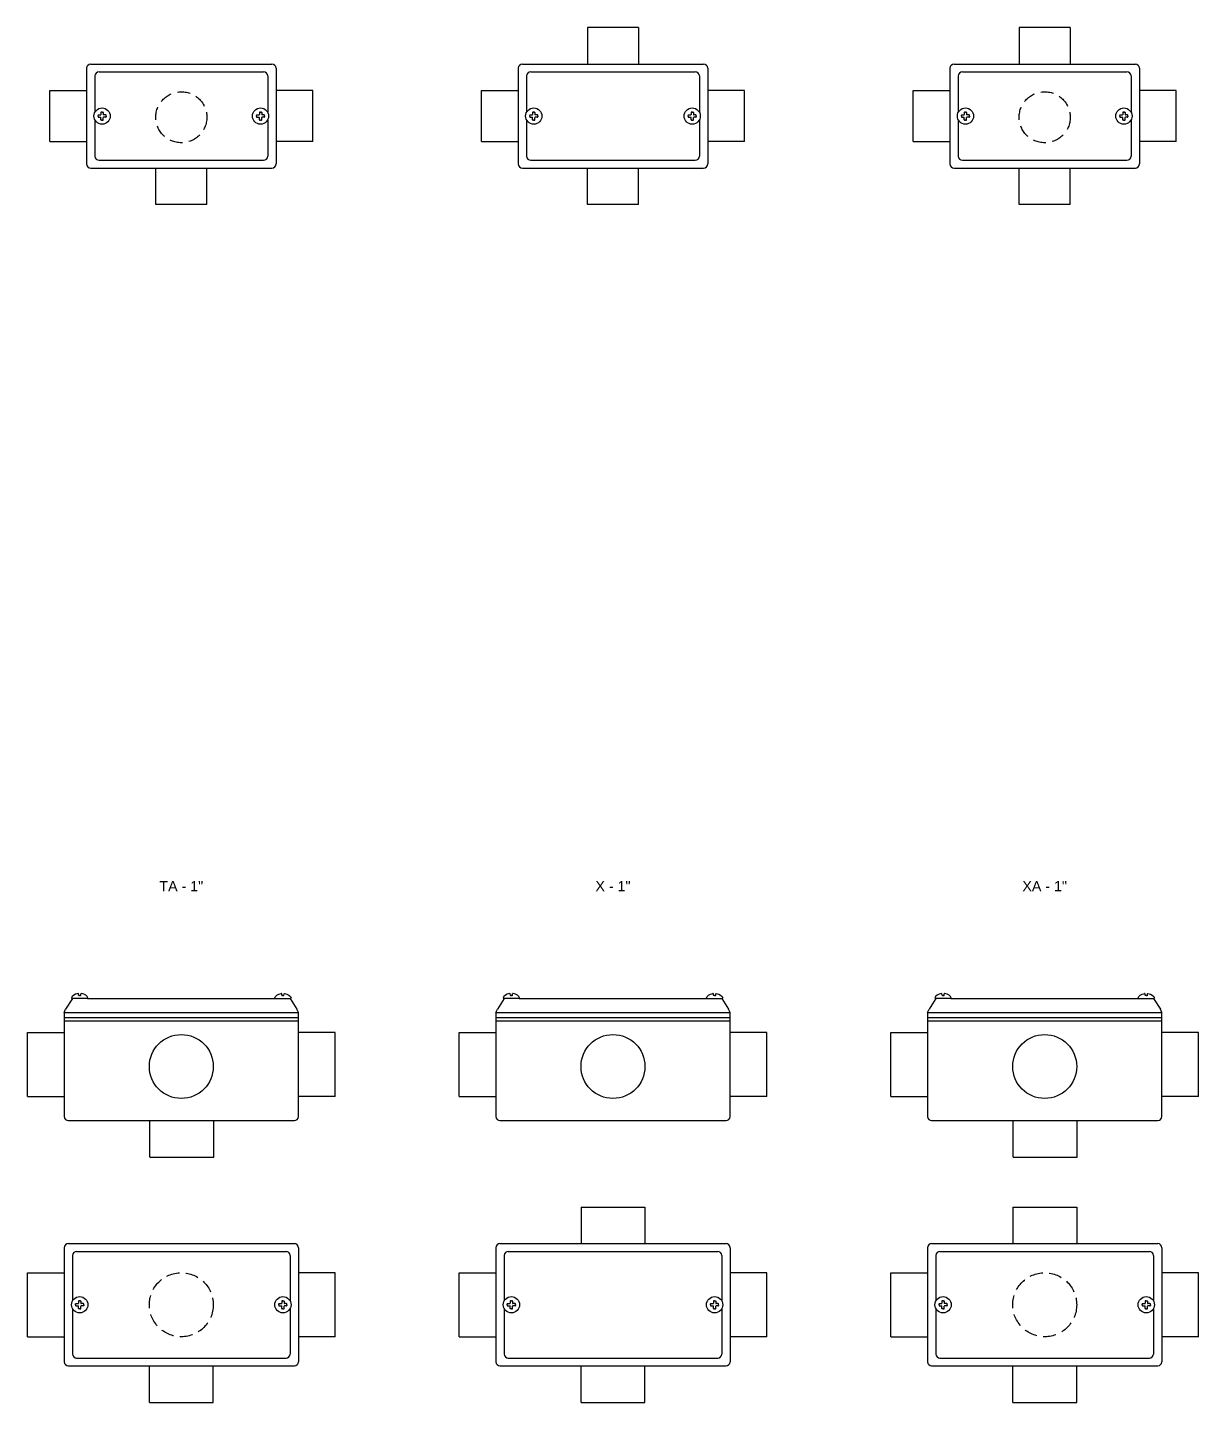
# Model space of a CAD drawing. Header units: millimetres. Extents: x -1637 to 3313, y 823 to 4086.
# Drawn here: x 2066 to 2641, y 2667 to 3342 of the extents above; entities that cross this region are included whole.
import ezdxf
from ezdxf.enums import TextEntityAlignment as Align

# ---------------------------------------------------------------- set-up
doc = ezdxf.new("R2010")
doc.units = ezdxf.units.MM
doc.linetypes.add('HIDDEN', pattern=[9.525, 6.35, -3.175])
doc.layers.add('CONDULETE', color=8, linetype='Continuous')
doc.layers.add('FURO VASADO', color=251, linetype='HIDDEN')
doc.styles.get("Standard").update_dxf_attribs({"font": 'arial.ttf'})

msp = doc.modelspace()

# ---------------------------------------------------------------- linework, layer by layer
at = {"layer": 'CONDULETE'}
for p, q in [((2341.25, 3341.8), (2341.25, 3323.8)), ((2366.3, 3341.8), (2341.25, 3341.8)), ((2366.3, 3341.8), (2366.3, 3323.8)), ((2553.15, 3341.8), (2553.15, 3323.8)), ((2578.2, 3341.8), (2553.15, 3341.8)), ((2578.2, 3341.8), (2578.2, 3323.8)), ((2097.37, 3323.8), (2186.37, 3323.8)), ((2309.27, 3323.8), (2398.27, 3323.8)), ((2521.18, 3323.8), (2610.18, 3323.8)), ((2095.37, 3321.8), (2095.37, 3274.8)), ((2099.46, 3318.01), (2099.46, 3300.17)), ((2101.46, 3320.01), (2182.27, 3320.01)), ((2184.27, 3318.01), (2184.27, 3300.17)), ((2188.37, 3321.8), (2188.37, 3274.8)), ((2307.27, 3321.8), (2307.27, 3274.8)), ((2311.37, 3318.01), (2311.37, 3300.17)), ((2313.37, 3320.01), (2394.18, 3320.01)), ((2396.18, 3318.01), (2396.18, 3300.17)), ((2400.27, 3321.8), (2400.27, 3274.8)), ((2519.18, 3321.8), (2519.18, 3274.8)), ((2523.27, 3318.01), (2523.27, 3300.17)), ((2525.27, 3320.01), (2606.08, 3320.01)), ((2608.08, 3318.01), (2608.08, 3300.17)), ((2612.18, 3321.8), (2612.18, 3274.8)), ((2077.37, 3310.83), (2095.37, 3310.83)), ((2077.37, 3285.78), (2077.37, 3310.83)), ((2206.37, 3310.83), (2188.37, 3310.83)), ((2206.37, 3285.78), (2206.37, 3310.83)), ((2289.27, 3310.83), (2307.27, 3310.83)), ((2289.27, 3285.78), (2289.27, 3310.83)), ((2418.27, 3310.83), (2400.27, 3310.83)), ((2418.27, 3285.78), (2418.27, 3310.83)), ((2501.18, 3310.83), (2519.18, 3310.83)), ((2501.18, 3285.78), (2501.18, 3310.83)), ((2630.18, 3310.83), (2612.18, 3310.83)), ((2630.18, 3285.78), (2630.18, 3310.83)), ((2099.46, 3296.44), (2099.46, 3278.6)), ((2101, 3298.3), (2101, 3298.67)), ((2101, 3298.3), (2101, 3297.93)), ((2101.2, 3298.87), (2102.26, 3298.87)), ((2101.2, 3297.73), (2102.26, 3297.73)), ((2102.42, 3300.1), (2102.42, 3299.03)), ((2102.42, 3296.51), (2102.42, 3297.57)), ((2102.99, 3300.3), (2102.62, 3300.3)), ((2102.99, 3296.31), (2102.62, 3296.31)), ((2102.99, 3300.3), (2103.36, 3300.3)), ((2102.99, 3296.31), (2103.36, 3296.31)), ((2103.56, 3300.1), (2103.56, 3299.03)), ((2103.56, 3296.51), (2103.56, 3297.57)), ((2104.78, 3298.87), (2103.72, 3298.87)), ((2104.78, 3297.73), (2103.72, 3297.73)), ((2104.98, 3298.3), (2104.98, 3298.67)), ((2104.98, 3298.3), (2104.98, 3297.93)), ((2178.75, 3298.3), (2178.75, 3298.67)), ((2178.75, 3298.3), (2178.75, 3297.93)), ((2178.95, 3298.87), (2180.02, 3298.87)), ((2178.95, 3297.73), (2180.02, 3297.73)), ((2180.17, 3300.1), (2180.17, 3299.03)), ((2180.17, 3296.51), (2180.17, 3297.57)), ((2180.74, 3300.3), (2180.37, 3300.3)), ((2180.74, 3296.31), (2180.37, 3296.31)), ((2180.74, 3300.3), (2181.11, 3300.3)), ((2180.74, 3296.31), (2181.11, 3296.31)), ((2181.31, 3300.1), (2181.31, 3299.03)), ((2181.31, 3296.51), (2181.31, 3297.57)), ((2182.54, 3298.87), (2181.47, 3298.87)), ((2182.54, 3297.73), (2181.47, 3297.73)), ((2182.74, 3298.3), (2182.74, 3298.67)), ((2182.74, 3298.3), (2182.74, 3297.93)), ((2184.27, 3296.44), (2184.27, 3278.6)), ((2311.37, 3296.44), (2311.37, 3278.6)), ((2312.9, 3298.3), (2312.9, 3298.67)), ((2312.9, 3298.3), (2312.9, 3297.93)), ((2313.1, 3298.87), (2314.16, 3298.87)), ((2313.1, 3297.73), (2314.16, 3297.73)), ((2314.32, 3300.1), (2314.32, 3299.03)), ((2314.32, 3296.51), (2314.32, 3297.57)), ((2314.89, 3300.3), (2314.52, 3300.3)), ((2314.89, 3296.31), (2314.52, 3296.31)), ((2314.89, 3300.3), (2315.26, 3300.3)), ((2314.89, 3296.31), (2315.26, 3296.31)), ((2315.46, 3300.1), (2315.46, 3299.03)), ((2315.46, 3296.51), (2315.46, 3297.57)), ((2316.69, 3298.87), (2315.62, 3298.87)), ((2316.69, 3297.73), (2315.62, 3297.73)), ((2316.89, 3298.3), (2316.89, 3298.67)), ((2316.89, 3298.3), (2316.89, 3297.93)), ((2390.65, 3298.3), (2390.65, 3298.67)), ((2390.65, 3298.3), (2390.65, 3297.93)), ((2390.85, 3298.87), (2391.92, 3298.87)), ((2390.85, 3297.73), (2391.92, 3297.73)), ((2392.08, 3300.1), (2392.08, 3299.03)), ((2392.08, 3296.51), (2392.08, 3297.57)), ((2392.65, 3300.3), (2392.28, 3300.3)), ((2392.65, 3296.31), (2392.28, 3296.31)), ((2392.65, 3300.3), (2393.02, 3300.3)), ((2392.65, 3296.31), (2393.02, 3296.31)), ((2393.22, 3300.1), (2393.22, 3299.03)), ((2393.22, 3296.51), (2393.22, 3297.57)), ((2394.44, 3298.87), (2393.38, 3298.87)), ((2394.44, 3297.73), (2393.38, 3297.73)), ((2394.64, 3298.3), (2394.64, 3298.67)), ((2394.64, 3298.3), (2394.64, 3297.93)), ((2396.18, 3296.44), (2396.18, 3278.6)), ((2523.27, 3296.44), (2523.27, 3278.6)), ((2524.8, 3298.3), (2524.8, 3298.67)), ((2524.8, 3298.3), (2524.8, 3297.93)), ((2525, 3298.87), (2526.07, 3298.87)), ((2525, 3297.73), (2526.07, 3297.73)), ((2526.23, 3300.1), (2526.23, 3299.03)), ((2526.23, 3296.51), (2526.23, 3297.57)), ((2526.8, 3300.3), (2526.43, 3300.3)), ((2526.8, 3296.31), (2526.43, 3296.31)), ((2526.8, 3300.3), (2527.17, 3300.3)), ((2526.8, 3296.31), (2527.17, 3296.31)), ((2527.37, 3300.1), (2527.37, 3299.03)), ((2527.37, 3296.51), (2527.37, 3297.57)), ((2528.59, 3298.87), (2527.53, 3298.87)), ((2528.59, 3297.73), (2527.53, 3297.73)), ((2528.79, 3298.3), (2528.79, 3298.67)), ((2528.79, 3298.3), (2528.79, 3297.93)), ((2602.56, 3298.3), (2602.56, 3298.67)), ((2602.56, 3298.3), (2602.56, 3297.93)), ((2602.76, 3298.87), (2603.82, 3298.87)), ((2602.76, 3297.73), (2603.82, 3297.73)), ((2603.98, 3300.1), (2603.98, 3299.03)), ((2603.98, 3296.51), (2603.98, 3297.57)), ((2604.55, 3300.3), (2604.18, 3300.3)), ((2604.55, 3296.31), (2604.18, 3296.31)), ((2604.55, 3300.3), (2604.92, 3300.3)), ((2604.55, 3296.31), (2604.92, 3296.31)), ((2605.12, 3300.1), (2605.12, 3299.03)), ((2605.12, 3296.51), (2605.12, 3297.57)), ((2606.35, 3298.87), (2605.28, 3298.87)), ((2606.35, 3297.73), (2605.28, 3297.73)), ((2606.55, 3298.3), (2606.55, 3298.67)), ((2606.55, 3298.3), (2606.55, 3297.93)), ((2608.08, 3296.44), (2608.08, 3278.6)), ((2077.37, 3285.78), (2095.37, 3285.78)), ((2206.37, 3285.78), (2188.37, 3285.78)), ((2289.27, 3285.78), (2307.27, 3285.78)), ((2418.27, 3285.78), (2400.27, 3285.78)), ((2501.18, 3285.78), (2519.18, 3285.78)), ((2630.18, 3285.78), (2612.18, 3285.78)), ((2101.46, 3276.6), (2182.27, 3276.6)), ((2313.37, 3276.6), (2394.18, 3276.6)), ((2525.27, 3276.6), (2606.08, 3276.6)), ((2097.37, 3272.8), (2186.37, 3272.8)), ((2129.34, 3254.8), (2129.34, 3272.8)), ((2154.39, 3254.8), (2154.39, 3272.8)), ((2309.27, 3272.8), (2398.27, 3272.8)), ((2341.25, 3254.8), (2341.25, 3272.8)), ((2366.3, 3254.8), (2366.3, 3272.8)), ((2521.18, 3272.8), (2610.18, 3272.8)), ((2553.15, 3254.8), (2553.15, 3272.8)), ((2578.2, 3254.8), (2578.2, 3272.8)), ((2154.39, 3254.8), (2129.34, 3254.8)), ((2366.3, 3254.8), (2341.25, 3254.8)), ((2578.2, 3254.8), (2553.15, 3254.8)), ((2088.46, 2864.99), (2085.09, 2859.78)), ((2095.76, 2864.99), (2088.22, 2864.99)), ((2091.47, 2866.62), (2091.42, 2867.18)), ((2091.99, 2866.44), (2091.67, 2866.44)), ((2091.99, 2866.44), (2092.31, 2866.44)), ((2092.51, 2866.62), (2092.56, 2867.18)), ((2095.76, 2864.99), (2187.97, 2864.99)), ((2187.97, 2864.99), (2195.52, 2864.99)), ((2191.23, 2866.62), (2191.18, 2867.18)), ((2191.74, 2866.44), (2191.42, 2866.44)), ((2191.74, 2866.44), (2192.06, 2866.44)), ((2192.26, 2866.62), (2192.31, 2867.18)), ((2195.27, 2864.99), (2198.64, 2859.78)), ((2300.37, 2864.99), (2297, 2859.78)), ((2307.67, 2864.99), (2300.12, 2864.99)), ((2303.38, 2866.62), (2303.32, 2867.18)), ((2303.89, 2866.44), (2303.57, 2866.44)), ((2303.89, 2866.44), (2304.21, 2866.44)), ((2304.41, 2866.62), (2304.46, 2867.18)), ((2307.67, 2864.99), (2399.88, 2864.99)), ((2399.88, 2864.99), (2407.42, 2864.99)), ((2403.13, 2866.62), (2403.08, 2867.18)), ((2403.65, 2866.44), (2403.33, 2866.44)), ((2403.65, 2866.44), (2403.97, 2866.44)), ((2404.17, 2866.62), (2404.22, 2867.18)), ((2407.18, 2864.99), (2410.55, 2859.78)), ((2512.27, 2864.99), (2508.9, 2859.78)), ((2519.57, 2864.99), (2512.03, 2864.99)), ((2515.28, 2866.62), (2515.23, 2867.18)), ((2515.8, 2866.44), (2515.48, 2866.44)), ((2515.8, 2866.44), (2516.12, 2866.44)), ((2516.32, 2866.62), (2516.37, 2867.18)), ((2519.57, 2864.99), (2611.78, 2864.99)), ((2611.78, 2864.99), (2619.33, 2864.99)), ((2615.03, 2866.62), (2614.98, 2867.18)), ((2615.55, 2866.44), (2615.23, 2866.44)), ((2615.55, 2866.44), (2615.87, 2866.44)), ((2616.07, 2866.62), (2616.12, 2867.18)), ((2619.08, 2864.99), (2622.45, 2859.78)), ((2084.37, 2858.12), (2085.09, 2859.78)), ((2084.37, 2858.12), (2084.37, 2806.99)), ((2084.37, 2858.12), (2199.37, 2858.12)), ((2199.37, 2858.12), (2198.64, 2859.78)), ((2199.37, 2806.99), (2199.37, 2858.12)), ((2296.27, 2858.12), (2297, 2859.78)), ((2296.27, 2858.12), (2296.27, 2806.99)), ((2296.27, 2858.12), (2411.27, 2858.12)), ((2411.27, 2858.12), (2410.55, 2859.78)), ((2411.27, 2806.99), (2411.27, 2858.12)), ((2508.18, 2858.12), (2508.9, 2859.78)), ((2508.18, 2858.12), (2508.18, 2806.99)), ((2508.18, 2858.12), (2623.18, 2858.12)), ((2623.18, 2858.12), (2622.45, 2859.78)), ((2623.18, 2806.99), (2623.18, 2858.12)), ((2084.37, 2855.65), (2199.37, 2855.65)), ((2084.37, 2853.99), (2199.37, 2853.99)), ((2296.27, 2855.65), (2411.27, 2855.65)), ((2296.27, 2853.99), (2411.27, 2853.99)), ((2508.18, 2855.65), (2623.18, 2855.65)), ((2508.18, 2853.99), (2623.18, 2853.99)), ((2066.37, 2848.26), (2084.37, 2848.26)), ((2066.37, 2816.86), (2066.37, 2848.26)), ((2217.37, 2848.26), (2199.37, 2848.26)), ((2217.37, 2816.86), (2217.37, 2848.26)), ((2278.27, 2848.26), (2296.27, 2848.26)), ((2278.27, 2816.86), (2278.27, 2848.26)), ((2429.27, 2848.26), (2411.27, 2848.26)), ((2429.27, 2816.86), (2429.27, 2848.26)), ((2490.18, 2848.26), (2508.18, 2848.26)), ((2490.18, 2816.86), (2490.18, 2848.26)), ((2641.18, 2848.26), (2623.18, 2848.26)), ((2641.18, 2816.86), (2641.18, 2848.26)), ((2066.37, 2816.86), (2084.37, 2816.86)), ((2217.37, 2816.86), (2199.37, 2816.86)), ((2278.27, 2816.86), (2296.27, 2816.86)), ((2429.27, 2816.86), (2411.27, 2816.86)), ((2490.18, 2816.86), (2508.18, 2816.86)), ((2641.18, 2816.86), (2623.18, 2816.86)), ((2086.37, 2804.99), (2197.37, 2804.99)), ((2126.46, 2786.99), (2126.46, 2804.99)), ((2157.86, 2786.99), (2157.86, 2804.99)), ((2298.27, 2804.99), (2409.27, 2804.99)), ((2510.18, 2804.99), (2621.18, 2804.99)), ((2550.27, 2786.99), (2550.27, 2804.99)), ((2581.67, 2786.99), (2581.67, 2804.99)), ((2126.46, 2786.99), (2157.86, 2786.99)), ((2550.27, 2786.99), (2581.67, 2786.99)), ((2338.07, 2762.56), (2338.07, 2744.56)), ((2338.07, 2762.56), (2369.47, 2762.56)), ((2369.47, 2762.56), (2369.47, 2744.56)), ((2549.98, 2762.56), (2549.98, 2744.56)), ((2549.98, 2762.56), (2581.38, 2762.56)), ((2581.38, 2762.56), (2581.38, 2744.56)), ((2084.37, 2742.56), (2084.37, 2686.56)), ((2086.37, 2744.56), (2197.37, 2744.56)), ((2199.37, 2742.56), (2199.37, 2686.56)), ((2296.27, 2742.56), (2296.27, 2686.56)), ((2298.27, 2744.56), (2409.27, 2744.56)), ((2411.27, 2742.56), (2411.27, 2686.56)), ((2508.18, 2742.56), (2508.18, 2686.56)), ((2510.18, 2744.56), (2621.18, 2744.56)), ((2623.18, 2742.56), (2623.18, 2686.56)), ((2088.46, 2738.76), (2088.46, 2716.42)), ((2090.46, 2740.76), (2193.27, 2740.76)), ((2195.27, 2738.76), (2195.27, 2716.42)), ((2300.37, 2738.76), (2300.37, 2716.42)), ((2302.37, 2740.76), (2405.18, 2740.76)), ((2407.18, 2738.76), (2407.18, 2716.42)), ((2512.27, 2738.76), (2512.27, 2716.42)), ((2514.27, 2740.76), (2617.08, 2740.76)), ((2619.08, 2738.76), (2619.08, 2716.42)), ((2066.37, 2730.26), (2084.37, 2730.26)), ((2066.37, 2698.86), (2066.37, 2730.26)), ((2217.37, 2730.26), (2199.37, 2730.26)), ((2217.37, 2698.86), (2217.37, 2730.26)), ((2278.27, 2730.26), (2296.27, 2730.26)), ((2278.27, 2698.86), (2278.27, 2730.26)), ((2429.27, 2730.26), (2411.27, 2730.26)), ((2429.27, 2698.86), (2429.27, 2730.26)), ((2490.18, 2730.26), (2508.18, 2730.26)), ((2490.18, 2698.86), (2490.18, 2730.26)), ((2641.18, 2730.26), (2623.18, 2730.26)), ((2641.18, 2698.86), (2641.18, 2730.26)), ((2090, 2714.56), (2090, 2714.93)), ((2090, 2714.56), (2090, 2714.19)), ((2090.2, 2715.13), (2091.26, 2715.13)), ((2091.42, 2716.35), (2091.42, 2715.29)), ((2091.99, 2716.55), (2091.62, 2716.55)), ((2091.99, 2716.55), (2092.36, 2716.55)), ((2092.56, 2716.35), (2092.56, 2715.29)), ((2093.78, 2715.13), (2092.72, 2715.13)), ((2093.98, 2714.56), (2093.98, 2714.93)), ((2093.98, 2714.56), (2093.98, 2714.19)), ((2189.75, 2714.56), (2189.75, 2714.93)), ((2189.75, 2714.56), (2189.75, 2714.19)), ((2189.95, 2715.13), (2191.02, 2715.13)), ((2191.17, 2716.35), (2191.17, 2715.29)), ((2191.74, 2716.55), (2191.37, 2716.55)), ((2191.74, 2716.55), (2192.11, 2716.55)), ((2192.31, 2716.35), (2192.31, 2715.29)), ((2193.54, 2715.13), (2192.47, 2715.13)), ((2193.74, 2714.56), (2193.74, 2714.93)), ((2193.74, 2714.56), (2193.74, 2714.19)), ((2301.9, 2714.56), (2301.9, 2714.93)), ((2301.9, 2714.56), (2301.9, 2714.19)), ((2302.1, 2715.13), (2303.16, 2715.13)), ((2303.32, 2716.35), (2303.32, 2715.29)), ((2303.89, 2716.55), (2303.52, 2716.55)), ((2303.89, 2716.55), (2304.26, 2716.55)), ((2304.46, 2716.35), (2304.46, 2715.29)), ((2305.69, 2715.13), (2304.62, 2715.13)), ((2305.89, 2714.56), (2305.89, 2714.93)), ((2305.89, 2714.56), (2305.89, 2714.19)), ((2401.65, 2714.56), (2401.65, 2714.93)), ((2401.65, 2714.56), (2401.65, 2714.19)), ((2401.85, 2715.13), (2402.92, 2715.13)), ((2403.08, 2716.35), (2403.08, 2715.29)), ((2403.65, 2716.55), (2403.28, 2716.55)), ((2403.65, 2716.55), (2404.02, 2716.55)), ((2404.22, 2716.35), (2404.22, 2715.29)), ((2405.44, 2715.13), (2404.38, 2715.13)), ((2405.64, 2714.56), (2405.64, 2714.93)), ((2405.64, 2714.56), (2405.64, 2714.19)), ((2513.8, 2714.56), (2513.8, 2714.93)), ((2513.8, 2714.56), (2513.8, 2714.19)), ((2514, 2715.13), (2515.07, 2715.13)), ((2515.23, 2716.35), (2515.23, 2715.29)), ((2515.8, 2716.55), (2515.43, 2716.55)), ((2515.8, 2716.55), (2516.17, 2716.55)), ((2516.37, 2716.35), (2516.37, 2715.29)), ((2517.59, 2715.13), (2516.53, 2715.13)), ((2517.79, 2714.56), (2517.79, 2714.93)), ((2517.79, 2714.56), (2517.79, 2714.19)), ((2613.56, 2714.56), (2613.56, 2714.93)), ((2613.56, 2714.56), (2613.56, 2714.19)), ((2613.76, 2715.13), (2614.82, 2715.13)), ((2614.98, 2716.35), (2614.98, 2715.29)), ((2615.55, 2716.55), (2615.18, 2716.55)), ((2615.55, 2716.55), (2615.92, 2716.55)), ((2616.12, 2716.35), (2616.12, 2715.29)), ((2617.35, 2715.13), (2616.28, 2715.13)), ((2617.55, 2714.56), (2617.55, 2714.93)), ((2617.55, 2714.56), (2617.55, 2714.19)), ((2088.46, 2712.69), (2088.46, 2690.35)), ((2088.46, 2708.19), (2088.46, 2690.35)), ((2090.2, 2713.99), (2091.26, 2713.99)), ((2091.42, 2712.76), (2091.42, 2713.83)), ((2091.99, 2712.56), (2091.62, 2712.56)), ((2091.99, 2712.56), (2092.36, 2712.56)), ((2092.56, 2712.76), (2092.56, 2713.83)), ((2093.78, 2713.99), (2092.72, 2713.99)), ((2189.95, 2713.99), (2191.02, 2713.99)), ((2191.17, 2712.76), (2191.17, 2713.83)), ((2191.74, 2712.56), (2191.37, 2712.56)), ((2191.74, 2712.56), (2192.11, 2712.56)), ((2192.31, 2712.76), (2192.31, 2713.83)), ((2193.54, 2713.99), (2192.47, 2713.99)), ((2195.27, 2712.69), (2195.27, 2690.35)), ((2195.27, 2708.19), (2195.27, 2690.35)), ((2300.37, 2712.69), (2300.37, 2690.35)), ((2300.37, 2708.19), (2300.37, 2690.35)), ((2302.1, 2713.99), (2303.16, 2713.99)), ((2303.32, 2712.76), (2303.32, 2713.83)), ((2303.89, 2712.56), (2303.52, 2712.56)), ((2303.89, 2712.56), (2304.26, 2712.56)), ((2304.46, 2712.76), (2304.46, 2713.83)), ((2305.69, 2713.99), (2304.62, 2713.99)), ((2401.85, 2713.99), (2402.92, 2713.99)), ((2403.08, 2712.76), (2403.08, 2713.83)), ((2403.65, 2712.56), (2403.28, 2712.56)), ((2403.65, 2712.56), (2404.02, 2712.56)), ((2404.22, 2712.76), (2404.22, 2713.83)), ((2405.44, 2713.99), (2404.38, 2713.99)), ((2407.18, 2712.69), (2407.18, 2690.35)), ((2407.18, 2708.19), (2407.18, 2690.35)), ((2512.27, 2712.69), (2512.27, 2690.35)), ((2512.27, 2708.19), (2512.27, 2690.35)), ((2514, 2713.99), (2515.07, 2713.99)), ((2515.23, 2712.76), (2515.23, 2713.83)), ((2515.8, 2712.56), (2515.43, 2712.56)), ((2515.8, 2712.56), (2516.17, 2712.56)), ((2516.37, 2712.76), (2516.37, 2713.83)), ((2517.59, 2713.99), (2516.53, 2713.99)), ((2613.76, 2713.99), (2614.82, 2713.99)), ((2614.98, 2712.76), (2614.98, 2713.83)), ((2615.55, 2712.56), (2615.18, 2712.56)), ((2615.55, 2712.56), (2615.92, 2712.56)), ((2616.12, 2712.76), (2616.12, 2713.83)), ((2617.35, 2713.99), (2616.28, 2713.99)), ((2619.08, 2712.69), (2619.08, 2690.35)), ((2619.08, 2708.19), (2619.08, 2690.35)), ((2066.37, 2698.86), (2084.37, 2698.86)), ((2217.37, 2698.86), (2199.37, 2698.86)), ((2278.27, 2698.86), (2296.27, 2698.86)), ((2429.27, 2698.86), (2411.27, 2698.86)), ((2490.18, 2698.86), (2508.18, 2698.86)), ((2641.18, 2698.86), (2623.18, 2698.86)), ((2090.46, 2688.35), (2193.27, 2688.35)), ((2302.37, 2688.35), (2405.18, 2688.35)), ((2514.27, 2688.35), (2617.08, 2688.35)), ((2086.37, 2684.56), (2197.37, 2684.56)), ((2126.17, 2666.56), (2126.17, 2684.56)), ((2157.57, 2666.56), (2157.57, 2684.56)), ((2298.27, 2684.56), (2409.27, 2684.56)), ((2338.07, 2666.56), (2338.07, 2684.56)), ((2369.47, 2666.56), (2369.47, 2684.56)), ((2510.18, 2684.56), (2621.18, 2684.56)), ((2549.98, 2666.56), (2549.98, 2684.56)), ((2581.38, 2666.56), (2581.38, 2684.56)), ((2126.17, 2666.56), (2157.57, 2666.56)), ((2338.07, 2666.56), (2369.47, 2666.56)), ((2549.98, 2666.56), (2581.38, 2666.56))]:
    msp.add_line(p, q, dxfattribs=at)
for centre, radius in [((2102.99, 3298.3), 3.99), ((2180.74, 3298.3), 3.99), ((2314.89, 3298.3), 3.99), ((2392.65, 3298.3), 3.99), ((2526.8, 3298.3), 3.99), ((2604.55, 3298.3), 3.99), ((2141.87, 2831.56), 15.7), ((2353.77, 2831.56), 15.7), ((2565.68, 2831.56), 15.7), ((2091.99, 2714.56), 3.99), ((2191.74, 2714.56), 3.99), ((2303.89, 2714.56), 3.99), ((2403.65, 2714.56), 3.99), ((2515.8, 2714.56), 3.99), ((2615.55, 2714.56), 3.99)]:
    msp.add_circle(centre, radius, dxfattribs=at)
for centre, radius, start, end in [((2097.37, 3321.8), 2, 90, 180), ((2186.37, 3321.8), 2, 0, 90), ((2309.27, 3321.8), 2, 90, 180), ((2398.27, 3321.8), 2, 0, 90), ((2521.18, 3321.8), 2, 90, 180), ((2610.18, 3321.8), 2, 0, 90), ((2101.46, 3318.01), 2, 90, 180), ((2182.27, 3318.01), 2, 0, 90), ((2313.37, 3318.01), 2, 90, 180), ((2394.18, 3318.01), 2, 0, 90), ((2525.27, 3318.01), 2, 90, 180), ((2606.08, 3318.01), 2, 0, 90), ((2101.2, 3298.67), 0.2, 90, 180), ((2101.2, 3297.93), 0.2, 180, 270), ((2102.26, 3299.03), 0.16, 270, 0), ((2102.26, 3297.57), 0.16, 0, 90), ((2102.62, 3300.1), 0.2, 90, 180), ((2102.62, 3296.51), 0.2, 180, 270), ((2103.36, 3300.1), 0.2, 0, 90), ((2103.36, 3296.51), 0.2, 270, 0), ((2103.72, 3299.03), 0.16, 180, 270), ((2103.72, 3297.57), 0.16, 90, 180), ((2104.78, 3298.67), 0.2, 0, 90), ((2104.78, 3297.93), 0.2, 270, 0), ((2178.95, 3298.67), 0.2, 90, 180), ((2178.95, 3297.93), 0.2, 180, 270), ((2180.02, 3299.03), 0.16, 270, 0), ((2180.02, 3297.57), 0.16, 0, 90), ((2180.37, 3300.1), 0.2, 90, 180), ((2180.37, 3296.51), 0.2, 180, 270), ((2181.11, 3300.1), 0.2, 0, 90), ((2181.11, 3296.51), 0.2, 270, 0), ((2181.47, 3299.03), 0.16, 180, 270), ((2181.47, 3297.57), 0.16, 90, 180), ((2182.54, 3298.67), 0.2, 0, 90), ((2182.54, 3297.93), 0.2, 270, 0), ((2313.1, 3298.67), 0.2, 90, 180), ((2313.1, 3297.93), 0.2, 180, 270), ((2314.16, 3299.03), 0.16, 270, 0), ((2314.16, 3297.57), 0.16, 0, 90), ((2314.52, 3300.1), 0.2, 90, 180), ((2314.52, 3296.51), 0.2, 180, 270), ((2315.26, 3300.1), 0.2, 0, 90), ((2315.26, 3296.51), 0.2, 270, 0), ((2315.62, 3299.03), 0.16, 180, 270), ((2315.62, 3297.57), 0.16, 90, 180), ((2316.69, 3298.67), 0.2, 0, 90), ((2316.69, 3297.93), 0.2, 270, 0), ((2390.85, 3298.67), 0.2, 90, 180), ((2390.85, 3297.93), 0.2, 180, 270), ((2391.92, 3299.03), 0.16, 270, 0), ((2391.92, 3297.57), 0.16, 0, 90), ((2392.28, 3300.1), 0.2, 90, 180), ((2392.28, 3296.51), 0.2, 180, 270), ((2393.02, 3300.1), 0.2, 0, 90), ((2393.02, 3296.51), 0.2, 270, 0), ((2393.38, 3299.03), 0.16, 180, 270), ((2393.38, 3297.57), 0.16, 90, 180), ((2394.44, 3298.67), 0.2, 0, 90), ((2394.44, 3297.93), 0.2, 270, 0), ((2525, 3298.67), 0.2, 90, 180), ((2525, 3297.93), 0.2, 180, 270), ((2526.07, 3299.03), 0.16, 270, 0), ((2526.07, 3297.57), 0.16, 0, 90), ((2526.43, 3300.1), 0.2, 90, 180), ((2526.43, 3296.51), 0.2, 180, 270), ((2527.17, 3300.1), 0.2, 0, 90), ((2527.17, 3296.51), 0.2, 270, 0), ((2527.53, 3299.03), 0.16, 180, 270), ((2527.53, 3297.57), 0.16, 90, 180), ((2528.59, 3298.67), 0.2, 0, 90), ((2528.59, 3297.93), 0.2, 270, 0), ((2602.76, 3298.67), 0.2, 90, 180), ((2602.76, 3297.93), 0.2, 180, 270), ((2603.82, 3299.03), 0.16, 270, 0), ((2603.82, 3297.57), 0.16, 0, 90), ((2604.18, 3300.1), 0.2, 90, 180), ((2604.18, 3296.51), 0.2, 180, 270), ((2604.92, 3300.1), 0.2, 0, 90), ((2604.92, 3296.51), 0.2, 270, 0), ((2605.28, 3299.03), 0.16, 180, 270), ((2605.28, 3297.57), 0.16, 90, 180), ((2606.35, 3298.67), 0.2, 0, 90), ((2606.35, 3297.93), 0.2, 270, 0), ((2101.46, 3278.6), 2, 180, 270), ((2182.27, 3278.6), 2, 270, 0), ((2313.37, 3278.6), 2, 180, 270), ((2394.18, 3278.6), 2, 270, 0), ((2525.27, 3278.6), 2, 180, 270), ((2606.08, 3278.6), 2, 270, 0), ((2097.37, 3274.8), 2, 180, 270), ((2186.37, 3274.8), 2, 270, 0), ((2309.27, 3274.8), 2, 180, 270), ((2398.27, 3274.8), 2, 270, 0), ((2521.18, 3274.8), 2, 180, 270), ((2610.18, 3274.8), 2, 270, 0), ((2088.22, 2865.19), 0.2, 170.96153, 270), ((2091.22, 2867.16), 0.2, 5.15271, 97.00038), ((2091.67, 2866.64), 0.2, 185.15271, 270), ((2092.31, 2866.64), 0.2, 270, 354.84729), ((2092.76, 2867.16), 0.2, 82.99962, 174.84729), ((2095.76, 2865.19), 0.2, 270, 9.03847), ((2187.97, 2865.19), 0.2, 170.96153, 270), ((2190.98, 2867.16), 0.2, 5.15271, 97.00038), ((2191.42, 2866.64), 0.2, 185.15271, 270), ((2192.06, 2866.64), 0.2, 270, 354.84729), ((2192.51, 2867.16), 0.2, 82.99962, 174.84729), ((2195.52, 2865.19), 0.2, 270, 9.03847), ((2300.12, 2865.19), 0.2, 170.96153, 270), ((2303.13, 2867.16), 0.2, 5.15271, 97.00038), ((2303.57, 2866.64), 0.2, 185.15271, 270), ((2304.21, 2866.64), 0.2, 270, 354.84729), ((2304.66, 2867.16), 0.2, 82.99962, 174.84729), ((2307.67, 2865.19), 0.2, 270, 9.03847), ((2399.88, 2865.19), 0.2, 170.96153, 270), ((2402.88, 2867.16), 0.2, 5.15271, 97.00038), ((2403.33, 2866.64), 0.2, 185.15271, 270), ((2403.97, 2866.64), 0.2, 270, 354.84729), ((2404.42, 2867.16), 0.2, 82.99962, 174.84729), ((2407.42, 2865.19), 0.2, 270, 9.03847), ((2512.03, 2865.19), 0.2, 170.96153, 270), ((2515.03, 2867.16), 0.2, 5.15271, 97.00038), ((2515.48, 2866.64), 0.2, 185.15271, 270), ((2516.12, 2866.64), 0.2, 270, 354.84729), ((2516.57, 2867.16), 0.2, 82.99962, 174.84729), ((2519.57, 2865.19), 0.2, 270, 9.03847), ((2611.78, 2865.19), 0.2, 170.96153, 270), ((2614.78, 2867.16), 0.2, 5.15271, 97.00038), ((2615.23, 2866.64), 0.2, 185.15271, 270), ((2615.87, 2866.64), 0.2, 270, 354.84729), ((2616.32, 2867.16), 0.2, 82.99962, 174.84729), ((2619.33, 2865.19), 0.2, 270, 9.03847), ((2086.37, 2806.99), 2, 180, 270), ((2197.37, 2806.99), 2, 270, 0), ((2298.27, 2806.99), 2, 180, 270), ((2409.27, 2806.99), 2, 270, 0), ((2510.18, 2806.99), 2, 180, 270), ((2621.18, 2806.99), 2, 270, 0), ((2086.37, 2742.56), 2, 90, 180), ((2197.37, 2742.56), 2, 0, 90), ((2298.27, 2742.56), 2, 90, 180), ((2409.27, 2742.56), 2, 0, 90), ((2510.18, 2742.56), 2, 90, 180), ((2621.18, 2742.56), 2, 0, 90), ((2090.46, 2738.76), 2, 90, 180), ((2193.27, 2738.76), 2, 0, 90), ((2302.37, 2738.76), 2, 90, 180), ((2405.18, 2738.76), 2, 0, 90), ((2514.27, 2738.76), 2, 90, 180), ((2617.08, 2738.76), 2, 0, 90), ((2090.2, 2714.93), 0.2, 90, 180), ((2091.26, 2715.29), 0.16, 270, 0), ((2091.62, 2716.35), 0.2, 90, 180), ((2092.36, 2716.35), 0.2, 0, 90), ((2092.72, 2715.29), 0.16, 180, 270), ((2093.78, 2714.93), 0.2, 0, 90), ((2189.95, 2714.93), 0.2, 90, 180), ((2191.02, 2715.29), 0.16, 270, 0), ((2191.37, 2716.35), 0.2, 90, 180), ((2192.11, 2716.35), 0.2, 0, 90), ((2192.47, 2715.29), 0.16, 180, 270), ((2193.54, 2714.93), 0.2, 0, 90), ((2302.1, 2714.93), 0.2, 90, 180), ((2303.16, 2715.29), 0.16, 270, 0), ((2303.52, 2716.35), 0.2, 90, 180), ((2304.26, 2716.35), 0.2, 0, 90), ((2304.62, 2715.29), 0.16, 180, 270), ((2305.69, 2714.93), 0.2, 0, 90), ((2401.85, 2714.93), 0.2, 90, 180), ((2402.92, 2715.29), 0.16, 270, 0), ((2403.28, 2716.35), 0.2, 90, 180), ((2404.02, 2716.35), 0.2, 0, 90), ((2404.38, 2715.29), 0.16, 180, 270), ((2405.44, 2714.93), 0.2, 0, 90), ((2514, 2714.93), 0.2, 90, 180), ((2515.07, 2715.29), 0.16, 270, 0), ((2515.43, 2716.35), 0.2, 90, 180), ((2516.17, 2716.35), 0.2, 0, 90), ((2516.53, 2715.29), 0.16, 180, 270), ((2517.59, 2714.93), 0.2, 0, 90), ((2613.76, 2714.93), 0.2, 90, 180), ((2614.82, 2715.29), 0.16, 270, 0), ((2615.18, 2716.35), 0.2, 90, 180), ((2615.92, 2716.35), 0.2, 0, 90), ((2616.28, 2715.29), 0.16, 180, 270), ((2617.35, 2714.93), 0.2, 0, 90), ((2090.2, 2714.19), 0.2, 180, 270), ((2091.26, 2713.83), 0.16, 0, 90), ((2091.62, 2712.76), 0.2, 180, 270), ((2092.36, 2712.76), 0.2, 270, 0), ((2092.72, 2713.83), 0.16, 90, 180), ((2093.78, 2714.19), 0.2, 270, 0), ((2189.95, 2714.19), 0.2, 180, 270), ((2191.02, 2713.83), 0.16, 0, 90), ((2191.37, 2712.76), 0.2, 180, 270), ((2192.11, 2712.76), 0.2, 270, 0), ((2192.47, 2713.83), 0.16, 90, 180), ((2193.54, 2714.19), 0.2, 270, 0), ((2302.1, 2714.19), 0.2, 180, 270), ((2303.16, 2713.83), 0.16, 0, 90), ((2303.52, 2712.76), 0.2, 180, 270), ((2304.26, 2712.76), 0.2, 270, 0), ((2304.62, 2713.83), 0.16, 90, 180), ((2305.69, 2714.19), 0.2, 270, 0), ((2401.85, 2714.19), 0.2, 180, 270), ((2402.92, 2713.83), 0.16, 0, 90), ((2403.28, 2712.76), 0.2, 180, 270), ((2404.02, 2712.76), 0.2, 270, 0), ((2404.38, 2713.83), 0.16, 90, 180), ((2405.44, 2714.19), 0.2, 270, 0), ((2514, 2714.19), 0.2, 180, 270), ((2515.07, 2713.83), 0.16, 0, 90), ((2515.43, 2712.76), 0.2, 180, 270), ((2516.17, 2712.76), 0.2, 270, 0), ((2516.53, 2713.83), 0.16, 90, 180), ((2517.59, 2714.19), 0.2, 270, 0), ((2613.76, 2714.19), 0.2, 180, 270), ((2614.82, 2713.83), 0.16, 0, 90), ((2615.18, 2712.76), 0.2, 180, 270), ((2615.92, 2712.76), 0.2, 270, 0), ((2616.28, 2713.83), 0.16, 90, 180), ((2617.35, 2714.19), 0.2, 270, 0), ((2090.46, 2690.35), 2, 180, 270), ((2193.27, 2690.35), 2, 270, 0), ((2302.37, 2690.35), 2, 180, 270), ((2405.18, 2690.35), 2, 270, 0), ((2514.27, 2690.35), 2, 180, 270), ((2617.08, 2690.35), 2, 270, 0), ((2086.37, 2686.56), 2, 180, 270), ((2197.37, 2686.56), 2, 270, 0), ((2298.27, 2686.56), 2, 180, 270), ((2409.27, 2686.56), 2, 270, 0), ((2510.18, 2686.56), 2, 180, 270), ((2621.18, 2686.56), 2, 270, 0)]:
    msp.add_arc(centre, radius, start, end, dxfattribs=at)
for centre, start_param, end_param in [((2091.99, 2864.99), 1.770953, 3.045608), ((2091.99, 2864.99), 0.095985, 1.37064), ((2303.89, 2864.99), 1.770953, 3.045608), ((2303.89, 2864.99), 0.095985, 1.37064), ((2515.8, 2864.99), 1.770953, 3.045608), ((2515.8, 2864.99), 0.095985, 1.37064)]:
    msp.add_ellipse(centre, major_axis=(3.99, 0), ratio=0.605263, start_param=start_param, end_param=end_param, dxfattribs=at)
at = {"layer": 'CONDULETE', "extrusion": (0, 0, -1)}
for centre, start_param, end_param in [((2191.74, 2864.99), 0.095985, 1.37064), ((2191.74, 2864.99), 1.770953, 3.045608), ((2403.65, 2864.99), 0.095985, 1.37064), ((2403.65, 2864.99), 1.770953, 3.045608), ((2615.55, 2864.99), 0.095985, 1.37064), ((2615.55, 2864.99), 1.770953, 3.045608)]:
    msp.add_ellipse(centre, major_axis=(-3.99, 0), ratio=0.605263, start_param=start_param, end_param=end_param, dxfattribs=at)
at = {"layer": 'FURO VASADO', "linetype": 'HIDDEN'}
for centre, radius in [((2141.87, 3297.73), 12.53), ((2565.68, 3297.73), 12.53), ((2141.87, 2714.56), 15.7), ((2565.68, 2714.56), 15.7)]:
    msp.add_circle(centre, radius, dxfattribs=at)

# ---------------------------------------------------------------- texts
at = {"color": 1}
for s, p in [('TA - 1"', (2141.87, 2917.64)), ('X - 1"', (2353.77, 2917.64)), ('XA - 1"', (2565.68, 2917.64))]:
    msp.add_text(s, height=5, dxfattribs=at).set_placement(p, align=Align.CENTER)

doc.saveas('drawing.dxf')
